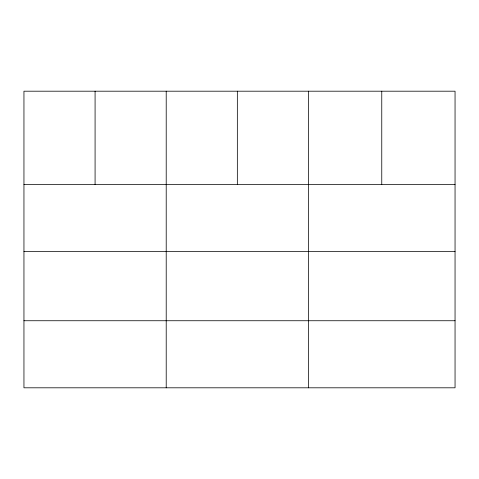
<?xml version="1.0" encoding="UTF-8"?>
<svg xmlns="http://www.w3.org/2000/svg" width="479" height="479" viewBox="0 0 479 479"><rect width="100%" height="100%" fill="white"/><g stroke="black" fill="none" stroke-linecap="round" stroke-linejoin="round"><path stroke-width="0.72" d="M455.05 251.637L455.05 91.196L23.95 91.196L23.95 387.804L455.05 387.804L455.05 251.637L23.95 251.637M23.95 184.571L455.05 184.571M23.95 320.738L455.05 320.738M381.763 91.196L381.763 184.571M308.476 91.196L308.476 387.804M237.344 91.196L237.344 184.571M166.213 91.196L166.213 387.804M95.082 91.196L95.082 184.571"/></g></svg>
